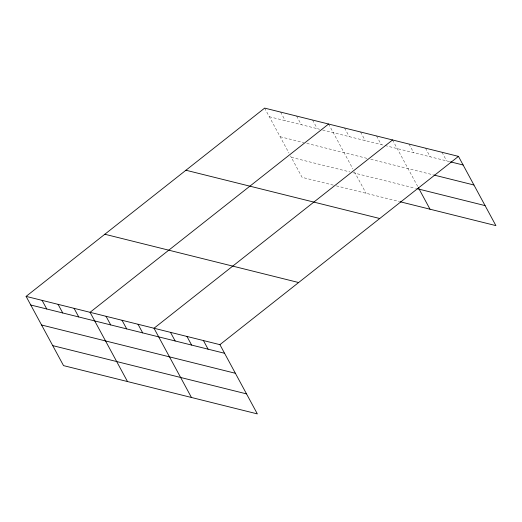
<?xml version="1.0" encoding="UTF-8"?>
<svg xmlns="http://www.w3.org/2000/svg" width="522" height="522" viewBox="0 0 522 522"><rect width="100%" height="100%" fill="white"/><g stroke="black" fill="none" stroke-linecap="round" stroke-linejoin="round"><path stroke-width="0.39" stroke-dasharray="2.61 1.96" d="M269.313 116.719L319.562 129.241M322.609 129.998L384.283 145.357M385.047 145.547L450.571 161.872M280.131 136.725L303.732 142.604M306.779 143.361L367.69 158.538M370.737 159.295L433.149 174.837M291.276 157.337L349.903 171.94M352.944 172.697L415.382 188.253M333.31 185.121L302.088 177.343L290.506 155.915M336.351 185.878L399.552 201.616M441.99 152.274L446.649 160.893M425.515 148.17L430.174 156.789M409.039 144.072L413.698 152.685M392.57 139.968L417.652 186.354M376.577 135.981L381.236 144.601M360.591 132.001L365.25 140.614M344.598 128.02L349.257 136.633M328.612 124.034L352.924 169.004M354.464 171.849L366.046 193.27M312.619 120.053L317.278 128.666M296.633 116.067L301.292 124.686M280.64 112.086L285.299 120.706M264.654 108.106L288.966 153.076"/><path stroke-width="0.78" d="M26.1 296.385L219.912 344.657L257.346 413.894L63.534 365.622L26.1 296.385L264.654 108.106L458.466 156.378L495.9 225.615L400.309 201.805M328.612 124.034L90.058 312.313L127.492 381.549M392.57 139.968L154.016 328.247L191.45 397.483M219.912 344.657L458.466 156.378M450.571 161.872L463.125 164.998M433.932 175.033L473.937 185.003M416.902 188.631L485.082 205.609M185.93 170.237L379.742 218.509M104.824 234.248L298.63 282.526M30.759 304.998L224.571 353.277M41.577 325.004L235.383 373.276M52.722 345.616L246.528 393.888M418.422 187.776L430.004 209.205M203.436 340.553L208.095 349.172M186.961 336.449L191.62 345.068M170.492 332.344L175.151 340.964M138.023 324.26L142.682 332.879M122.037 320.28L126.696 328.893M106.044 316.293L110.703 324.912M74.065 308.332L78.724 316.945M58.079 304.346L62.738 312.965M42.086 300.365L46.745 308.978"/></g></svg>
